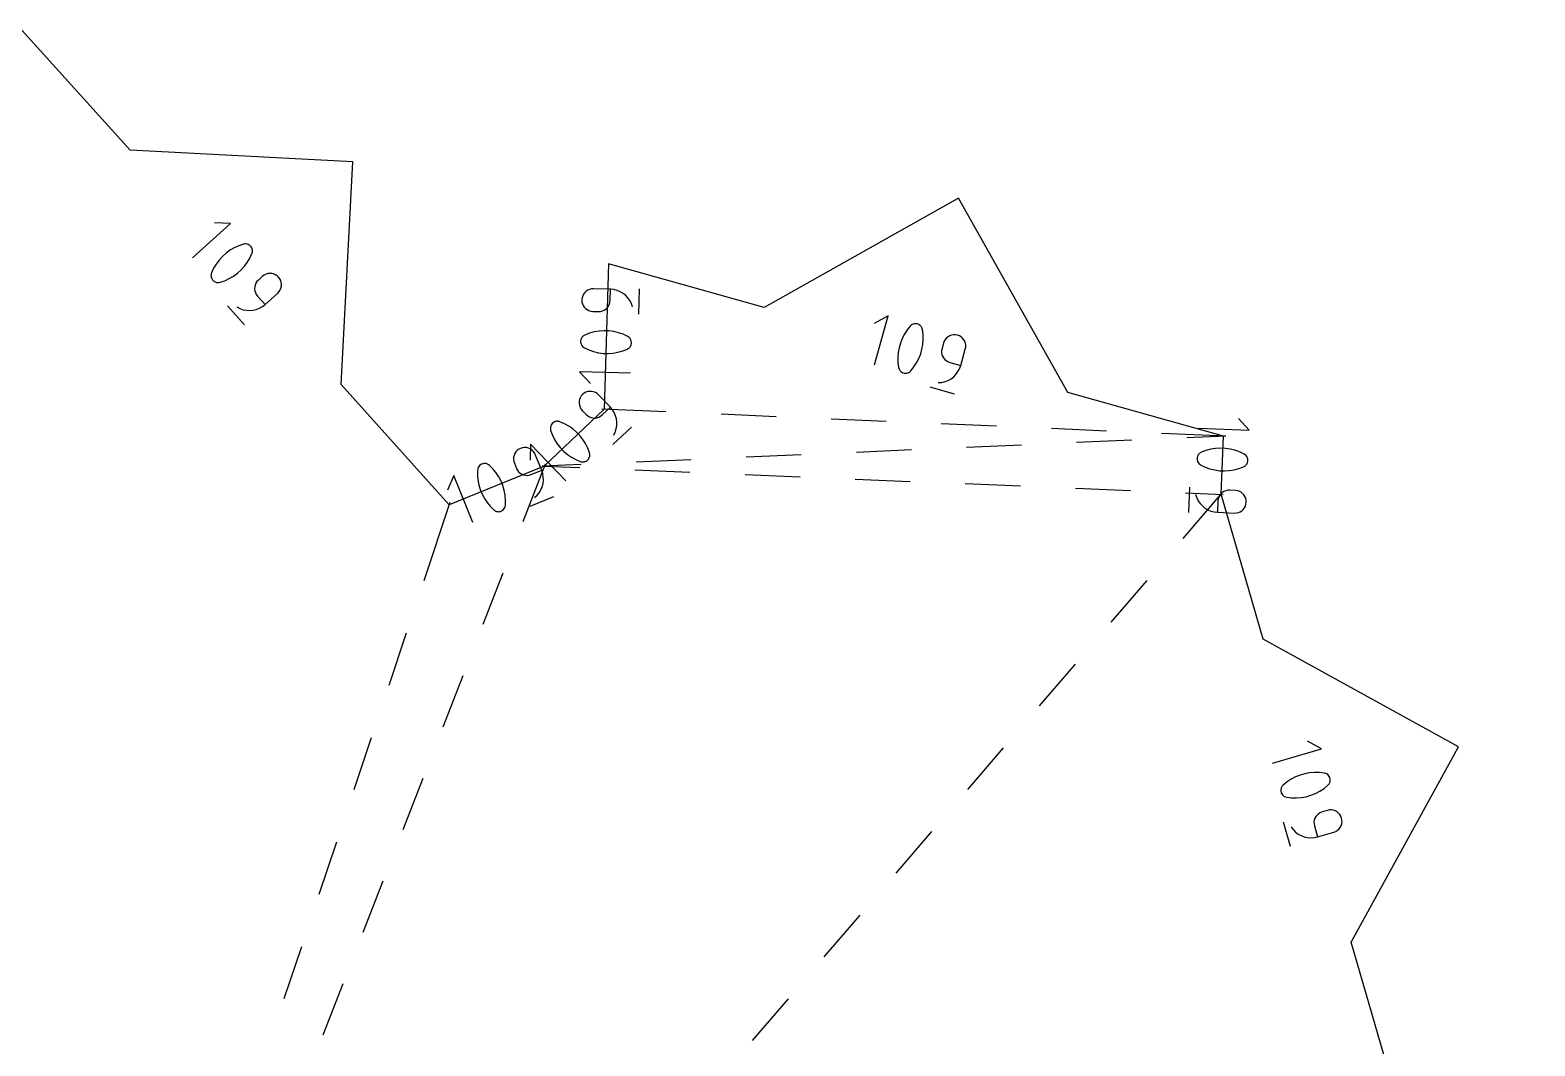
# Model space of a CAD drawing. Extents: x -2 to 214, y 3 to 282.
# Drawn here: x 182.22 to 197.37, y 183.94 to 194.17 of the extents above; entities that cross this region are included whole.
import ezdxf

# ---------------------------------------------------------------- set-up
doc = ezdxf.new("R2010")
doc.units = 0
doc.layers.add('Layer_1', color=7, linetype='CONTINUOUS')

msp = doc.modelspace()

# ---------------------------------------------------------------- linework, layer by layer
at = {"layer": 'Layer_1', "color": 5}
for points in [[(194.231944, 190.080386), (192.664962, 190.519626), (191.564856, 192.476689), (189.607796, 191.376576), (188.040814, 191.815817), (187.996579, 190.351291), (187.395894, 189.77765), (186.439125, 189.389908), (185.350277, 190.599358), (185.467921, 192.841335), (183.225944, 192.958979), (182.137096, 194.168428)], [(181.526144, 174.702644), (185.211734, 170.789157), (185.144438, 168.545102), (187.388493, 168.477803), (191.074086, 164.564315), (192.058367, 167.222461), (193.376454, 169.188999), (195.619207, 171.666857), (195.7364, 176.010229), (197.366145, 177.554334), (195.822037, 179.184076), (195.939233, 183.527451), (195.515836, 184.986603), (196.598056, 186.953611), (194.631052, 188.035831), (194.207648, 189.494987), (194.231955, 190.0804)]]:
    msp.add_lwpolyline(points, dxfattribs=at)
at = {"layer": 'Layer_1', "color": 1}
for points in [[(183.855222, 191.877031), (184.236095, 192.21992), (184.075165, 192.228351)], [(184.043895, 191.677559), (184.043895, 191.677559), (184.048551, 191.665741), (184.055078, 191.655193), (184.063227, 191.646056), (184.072752, 191.638472), (184.083371, 191.632616), (184.094871, 191.628594), (184.106971, 191.626477), (184.119424, 191.626601), (184.131983, 191.62907), (184.131983, 191.62907), (184.179538, 191.645298), (184.224774, 191.666112), (184.267425, 191.69123), (184.307205, 191.720404), (184.34383, 191.753389), (184.377026, 191.789912), (184.406519, 191.829727), (184.431989, 191.872586), (184.453191, 191.918228), (184.453191, 191.918228), (184.454955, 191.923237), (184.456366, 191.928353), (184.457424, 191.933539), (184.45813, 191.93876), (184.458405, 191.944016), (184.458292, 191.949272), (184.457939, 191.954494), (184.456881, 191.959644), (184.45547, 191.964689), (184.45547, 191.964689), (184.450813, 191.976648), (184.444287, 191.987302), (184.436138, 191.996509), (184.426648, 192.004129), (184.416029, 192.010021), (184.404529, 192.014042), (184.392429, 192.016159), (184.37994, 192.016014), (184.367346, 192.013545), (184.367346, 192.013545), (184.319869, 191.997247), (184.274678, 191.976397), (184.232066, 191.951244), (184.192305, 191.92207), (184.155676, 191.889085), (184.122479, 191.852576), (184.092952, 191.812797), (184.067411, 191.769987), (184.046138, 191.724408), (184.046138, 191.724408), (184.044374, 191.719434), (184.042963, 191.714354), (184.041905, 191.709204), (184.041199, 191.704018), (184.040928, 191.698761), (184.041051, 191.693505), (184.041404, 191.688213), (184.042462, 191.682957), (184.043874, 191.677736)], [(184.302015, 191.380753), (184.302015, 191.380753), (184.332813, 191.364667), (184.364986, 191.353448), (184.398006, 191.346993), (184.431379, 191.345229), (184.46461, 191.348051), (184.497137, 191.355671), (184.528463, 191.367877), (184.558061, 191.384634), (184.585437, 191.405871), (184.712458, 191.520228), (184.712458, 191.520228), (184.726463, 191.535291), (184.737258, 191.552119), (184.744808, 191.570251), (184.749112, 191.589231), (184.75017, 191.608634), (184.748053, 191.627966), (184.742444, 191.646769), (184.733484, 191.66462), (184.721136, 191.681059), (184.721136, 191.681059), (184.706108, 191.694994), (184.68928, 191.705753), (184.671148, 191.713268), (184.652168, 191.717536), (184.632765, 191.718595), (184.613433, 191.716478), (184.594595, 191.710869), (184.576709, 191.701908), (184.56027, 191.689561), (184.517922, 191.65144), (184.517922, 191.65144), (184.503917, 191.636376), (184.493122, 191.619549), (184.485572, 191.601416), (184.481269, 191.582436), (184.48021, 191.563034), (184.482327, 191.543701), (184.487936, 191.524898), (184.496861, 191.507048), (184.509173, 191.490644), (184.585317, 191.406065)], [(188.284044, 191.381078), (188.284044, 191.381078), (188.272896, 191.413992), (188.257409, 191.444331), (188.238006, 191.471812), (188.215076, 191.496119), (188.189005, 191.516933), (188.160219, 191.533901), (188.129139, 191.546707), (188.096154, 191.555068), (188.061688, 191.558631), (187.890855, 191.563782), (187.890855, 191.563782), (187.870324, 191.562723), (187.850886, 191.558031), (187.832894, 191.550164), (187.816666, 191.53944), (187.80252, 191.52614), (187.790807, 191.510618), (187.781847, 191.493155), (187.775956, 191.47407), (187.773486, 191.45368), (187.773486, 191.45368), (187.774544, 191.433218), (187.779272, 191.413816), (187.787174, 191.395824), (187.797934, 191.379596), (187.811233, 191.36545), (187.826791, 191.353738), (187.844289, 191.344777), (187.863409, 191.338886), (187.8838, 191.336416), (187.940759, 191.334652), (187.940759, 191.334652), (187.961291, 191.335711), (187.980729, 191.340438), (187.998721, 191.34834), (188.014948, 191.3591), (188.029095, 191.3724), (188.040807, 191.387957), (188.049768, 191.40542), (188.055624, 191.42447), (188.058093, 191.444825), (188.061621, 191.558571)], [(188.345928, 191.308102), (188.353654, 191.564226)], [(184.20685, 191.390712), (184.378296, 191.200276)], [(190.718299, 190.799175), (190.856619, 191.29264), (190.716157, 191.213657)], [(190.984424, 190.731603), (190.984424, 190.731603), (190.994689, 190.724089), (191.005837, 190.718657), (191.01762, 190.715129), (191.02972, 190.713718), (191.041856, 190.714423), (191.053709, 190.717245), (191.064998, 190.722008), (191.07544, 190.728781), (191.084789, 190.73753), (191.084789, 190.73753), (191.116257, 190.776692), (191.14335, 190.818479), (191.165928, 190.862519), (191.183919, 190.908444), (191.197219, 190.955896), (191.205721, 191.004509), (191.209319, 191.053919), (191.207908, 191.103756), (191.201382, 191.15366), (191.201382, 191.15366), (191.200324, 191.158846), (191.198912, 191.163926), (191.197149, 191.168864), (191.195032, 191.173627), (191.192562, 191.178213), (191.18974, 191.182588), (191.186565, 191.186715), (191.183037, 191.190596), (191.179263, 191.194159), (191.179263, 191.194159), (191.168926, 191.201779), (191.157708, 191.207282), (191.14589, 191.21081), (191.13379, 191.212221), (191.121654, 191.211515), (191.109801, 191.208693), (191.098477, 191.203931), (191.087999, 191.197122), (191.07865, 191.188303), (191.07865, 191.188303), (191.047253, 191.149119), (191.02023, 191.107326), (190.997688, 191.063278), (190.979696, 191.017343), (190.966397, 190.969894), (190.957859, 190.921285), (190.954226, 190.871886), (190.955637, 190.822056), (190.962057, 190.772173), (190.962057, 190.772173), (190.963116, 190.767022), (190.964527, 190.761978), (190.966291, 190.757074), (190.968407, 190.752312), (190.970877, 190.747725), (190.973699, 190.743351), (190.976874, 190.739153), (190.980472, 190.735202), (190.984388, 190.731498)], [(188.26541, 190.988175), (188.26541, 190.988175), (188.270208, 190.999958), (188.272677, 191.012094), (188.27303, 191.024335), (188.271266, 191.0364), (188.267632, 191.048006), (188.262129, 191.058837), (188.254791, 191.068644), (188.245725, 191.077181), (188.234965, 191.084131), (188.234965, 191.084131), (188.189376, 191.105262), (188.142301, 191.12149), (188.094119, 191.132814), (188.04521, 191.139235), (187.995951, 191.140646), (187.946718, 191.137118), (187.897893, 191.128722), (187.849862, 191.115352), (187.802992, 191.097007), (187.802992, 191.097007), (187.798265, 191.094538), (187.793714, 191.091715), (187.789375, 191.08854), (187.785283, 191.085365), (187.781438, 191.081767), (187.777875, 191.077887), (187.7747, 191.073794), (187.771877, 191.069455), (187.769408, 191.06494), (187.769408, 191.06494), (187.764504, 191.053086), (187.761682, 191.04088), (187.761329, 191.028604), (187.763093, 191.016503), (187.766692, 191.004897), (187.77223, 190.994031), (187.779603, 190.984189), (187.78874, 190.975652), (187.799535, 190.968702), (187.799535, 190.968702), (187.845118, 190.947676), (187.892185, 190.931519), (187.940364, 190.92023), (187.989273, 190.913845), (188.038532, 190.912434), (188.087765, 190.915962), (188.136586, 190.924322), (188.184631, 190.937622), (188.231501, 190.955861), (188.231501, 190.955861), (188.236228, 190.95833), (188.240744, 190.961152), (188.245048, 190.964327), (188.249105, 190.967502), (188.252915, 190.971101), (188.256478, 190.974981), (188.259653, 190.979144), (188.262475, 190.983589), (188.265297, 190.988281)], [(191.361285, 190.61894), (191.361285, 190.61894), (191.395893, 190.621763), (191.429089, 190.629488), (191.460451, 190.64173), (191.489555, 190.658169), (191.516014, 190.678454), (191.539403, 190.702302), (191.559335, 190.729395), (191.575386, 190.759381), (191.587134, 190.791978), (191.633267, 190.956545), (191.633267, 190.956545), (191.637041, 190.976759), (191.637154, 190.996727), (191.633979, 191.016094), (191.627488, 191.034438), (191.617998, 191.051372), (191.605757, 191.066506), (191.59094, 191.079418), (191.573831, 191.089719), (191.554604, 191.097021), (191.554604, 191.097021), (191.534461, 191.100761), (191.514493, 191.100852), (191.495161, 191.097677), (191.476817, 191.091151), (191.459883, 191.081626), (191.444749, 191.069349), (191.431837, 191.054533), (191.421536, 191.037388), (191.414234, 191.018161), (191.398853, 190.96329), (191.398853, 190.96329), (191.395113, 190.943076), (191.395011, 190.923109), (191.398186, 190.903741), (191.404712, 190.885397), (191.414237, 190.868464), (191.426514, 190.853329), (191.441295, 190.840418), (191.458405, 190.830117), (191.477596, 190.822849), (191.587169, 190.792122)], [(188.263879, 190.713619), (187.751631, 190.729071), (187.8621, 190.611747)], [(191.27556, 190.576445), (191.52229, 190.507283)], [(188.094069, 190.090081), (188.094069, 190.090081), (188.109239, 190.121337), (188.11954, 190.153828), (188.125008, 190.187059), (188.125714, 190.220467), (188.121762, 190.253558), (188.11319, 190.285837), (188.100067, 190.316776), (188.082463, 190.34588), (188.060414, 190.37262), (187.942375, 190.496223), (187.942375, 190.496223), (187.926923, 190.50977), (187.909778, 190.520071), (187.891434, 190.527091), (187.872349, 190.530831), (187.852946, 190.531183), (187.833684, 190.528361), (187.815022, 190.522223), (187.797454, 190.512768), (187.781367, 190.499963), (187.781367, 190.499963), (187.767856, 190.484511), (187.75759, 190.467401), (187.750605, 190.449057), (187.746865, 190.429971), (187.746513, 190.410569), (187.749335, 190.391307), (187.755509, 190.372645), (187.764998, 190.355041), (187.777804, 190.338955), (187.81716, 190.297743), (187.81716, 190.297743), (187.832647, 190.284197), (187.849792, 190.273931), (187.868136, 190.26691), (187.887257, 190.263171), (187.90666, 190.262818), (187.925921, 190.26564), (187.944583, 190.271779), (187.962152, 190.281233), (187.978203, 190.294004), (188.060503, 190.372603)], [(188.620216, 190.324198), (187.974407, 190.352244)], [(189.728679, 190.276037), (189.174451, 190.300132)], [(190.837146, 190.227879), (190.282911, 190.251974)], [(193.978798, 190.160361), (194.490841, 190.139124), (194.381702, 190.257685)], [(187.804975, 189.823352), (187.804975, 189.823352), (187.816652, 189.828362), (187.827024, 189.835206), (187.835914, 189.843602), (187.843216, 189.853338), (187.848755, 189.864133), (187.852424, 189.87574), (187.854188, 189.887875), (187.853835, 189.900328), (187.851013, 189.912817), (187.851013, 189.912817), (187.833374, 189.95987), (187.811254, 190.004479), (187.784902, 190.046368), (187.754563, 190.085276), (187.72052, 190.120917), (187.683041, 190.15302), (187.642376, 190.181312), (187.598783, 190.205513), (187.552541, 190.225339), (187.552541, 190.225339), (187.547497, 190.227103), (187.542346, 190.228514), (187.537125, 190.22922), (187.531869, 190.229572), (187.526612, 190.229689), (187.521356, 190.229421), (187.51617, 190.228715), (187.511055, 190.227657), (187.506081, 190.226246), (187.506081, 190.226246), (187.494262, 190.221236), (187.483785, 190.214392), (187.474824, 190.205996), (187.467487, 190.19626), (187.461913, 190.185465), (187.458244, 190.173858), (187.45648, 190.161687), (187.456833, 190.149199), (187.459655, 190.136675), (187.459655, 190.136675), (187.477364, 190.089696), (187.499519, 190.045144), (187.525907, 190.003283), (187.556246, 189.964396), (187.590289, 189.928759), (187.627757, 189.896656), (187.66839, 189.868328), (187.711933, 189.844057), (187.758119, 189.824125), (187.758119, 189.824125), (187.763129, 189.822361), (187.768244, 189.82095), (187.77343, 189.820244), (187.778651, 189.819892), (187.783907, 189.819779), (187.789164, 189.820057), (187.79442, 189.820763), (187.799641, 189.821821), (187.804827, 189.823232)], [(188.086908, 189.994665), (188.272222, 190.171632)], [(191.945605, 190.179725), (191.391374, 190.20382)], [(193.054068, 190.131564), (192.49984, 190.155658)], [(194.254109, 190.07943), (193.6083, 190.107476)], [(187.296792, 189.461004), (187.296792, 189.461004), (187.322403, 189.484463), (187.343923, 189.510887), (187.361244, 189.539744), (187.374226, 189.570541), (187.382728, 189.602785), (187.386644, 189.635946), (187.385939, 189.669566), (187.380259, 189.703115), (187.369605, 189.7361), (187.305413, 189.894497), (187.305413, 189.894497), (187.29603, 189.912771), (187.283894, 189.928646), (187.26943, 189.941946), (187.253061, 189.952458), (187.235175, 189.960043), (187.216231, 189.964488), (187.196617, 189.965547), (187.176791, 189.963077), (187.157141, 189.95708), (187.157141, 189.95708), (187.138902, 189.947696), (187.123063, 189.93556), (187.109798, 189.921097), (187.099285, 189.904692), (187.091736, 189.886807), (187.087291, 189.867827), (187.086233, 189.848213), (187.088702, 189.828351), (187.094699, 189.808702), (187.116113, 189.755894), (187.116113, 189.755894), (187.125497, 189.73762), (187.137632, 189.721745), (187.152096, 189.708446), (187.1685, 189.697933), (187.186386, 189.690348), (187.20533, 189.685903), (187.224945, 189.684845), (187.244771, 189.687314), (187.264385, 189.693276), (187.369855, 189.736019)], [(187.611141, 189.628891), (187.257203, 189.999519), (187.253499, 189.838412)], [(191.091022, 189.941293), (190.536812, 189.91674)], [(192.199443, 189.990379), (191.645236, 189.965825)], [(193.307864, 190.039468), (192.753657, 190.014914)], [(194.254109, 190.081374), (193.862078, 190.064017)], [(193.974173, 189.885829), (193.974173, 189.885829), (193.969234, 189.874117), (193.966412, 189.862017), (193.965706, 189.849775), (193.967117, 189.83771), (193.970645, 189.826069), (193.976043, 189.815168), (193.983275, 189.805255), (193.99227, 189.796612), (194.002924, 189.789556), (194.002924, 189.789556), (194.04827, 189.767931), (194.095162, 189.751174), (194.14321, 189.739321), (194.192052, 189.732371), (194.241289, 189.730254), (194.290555, 189.733077), (194.339467, 189.740943), (194.38765, 189.753749), (194.434721, 189.771565), (194.434721, 189.771565), (194.439483, 189.774034), (194.444069, 189.776856), (194.448444, 189.779678), (194.452571, 189.782853), (194.456452, 189.786417), (194.46005, 189.790262), (194.463225, 189.794319), (194.466047, 189.798623), (194.468517, 189.803103), (194.468517, 189.803103), (194.473562, 189.814921), (194.476384, 189.827092), (194.477089, 189.839368), (194.475678, 189.851469), (194.47215, 189.86311), (194.466753, 189.874047), (194.459486, 189.88396), (194.450455, 189.892603), (194.43973, 189.899658), (194.43973, 189.899658), (194.394388, 189.921213), (194.347503, 189.937899), (194.299455, 189.949717), (194.25062, 189.956667), (194.201376, 189.958784), (194.15211, 189.955962), (194.103198, 189.948165), (194.055008, 189.93543), (194.007934, 189.91772), (194.007934, 189.91772), (194.003171, 189.915251), (193.99862, 189.912782), (193.994281, 189.909959), (193.990154, 189.906784), (193.986308, 189.903221), (193.98271, 189.899376), (193.979535, 189.895248), (193.97636, 189.890839), (193.973538, 189.886182)], [(186.929762, 189.319554), (186.929762, 189.319554), (186.942462, 189.3199), (186.954597, 189.322369), (186.965957, 189.32692), (186.976328, 189.33327), (186.985465, 189.341243), (186.993156, 189.350662), (186.999188, 189.361351), (187.003316, 189.373099), (187.005432, 189.385728), (187.005432, 189.385728), (187.006491, 189.435967), (187.002363, 189.485592), (186.993297, 189.534251), (186.979433, 189.581594), (186.960912, 189.627268), (186.937875, 189.670924), (186.9105, 189.712206), (186.878891, 189.750768), (186.843208, 189.786258), (186.843208, 189.786258), (186.839115, 189.789786), (186.834811, 189.792961), (186.830296, 189.795783), (186.825604, 189.798252), (186.820771, 189.800369), (186.815797, 189.802133), (186.810717, 189.803544), (186.805601, 189.804602), (186.800451, 189.804955), (186.800451, 189.804955), (186.78761, 189.804662), (186.775368, 189.802193), (186.763938, 189.797677), (186.753531, 189.791327), (186.744359, 189.783354), (186.736633, 189.7739), (186.730601, 189.763211), (186.726473, 189.751428), (186.724357, 189.738763), (186.724357, 189.738763), (186.723651, 189.688567), (186.727849, 189.638973), (186.736951, 189.590339), (186.750815, 189.543007), (186.769336, 189.497336), (186.792337, 189.453669), (186.819677, 189.412359), (186.851216, 189.373765), (186.886814, 189.338234), (186.886814, 189.338234), (186.890871, 189.334706), (186.895175, 189.331531), (186.899656, 189.328709), (186.904312, 189.326239), (186.909145, 189.324122), (186.914155, 189.322359), (186.919305, 189.320947), (186.924562, 189.319889), (186.929924, 189.319184)], [(187.403941, 189.798326), (187.178357, 189.218963)], [(187.765757, 189.794029), (187.373722, 189.776673)], [(188.874177, 189.843119), (188.319964, 189.818565)], [(189.982602, 189.892204), (189.428388, 189.867651)], [(186.677914, 189.210193), (186.485431, 189.685159), (186.422644, 189.536745)], [(187.373722, 189.778571), (187.753247, 189.762837)], [(188.307518, 189.739818), (188.861798, 189.716817)], [(189.416076, 189.693816), (189.970353, 189.670815)], [(190.524631, 189.647814), (191.078912, 189.624813)], [(191.633189, 189.601811), (192.187463, 189.57881)], [(192.74174, 189.555806), (193.296018, 189.532805)], [(193.824521, 189.04807), (194.222091, 189.511818)], [(193.850295, 189.509803), (194.22982, 189.494034)], [(193.890053, 189.566837), (193.879434, 189.310819)], [(193.951112, 189.493166), (193.951112, 189.493166), (193.961872, 189.460146), (193.977006, 189.429631), (193.996126, 189.401903), (194.01881, 189.37735), (194.044633, 189.356253), (194.073208, 189.338967), (194.104147, 189.325809), (194.137026, 189.317095), (194.171457, 189.313144), (194.342222, 189.306053), (194.342222, 189.306053), (194.362754, 189.307111), (194.382227, 189.311592), (194.400325, 189.319247), (194.416694, 189.329795), (194.430981, 189.342918), (194.44287, 189.358335), (194.452042, 189.375691), (194.45811, 189.394706), (194.460932, 189.415061), (194.460932, 189.415061), (194.459874, 189.435558), (194.455394, 189.454996), (194.447703, 189.473058), (194.43712, 189.489392), (194.423961, 189.503679), (194.408545, 189.515568), (194.391153, 189.52474), (194.372103, 189.530843), (194.351712, 189.533665), (194.294784, 189.536135), (194.294784, 189.536135), (194.274253, 189.535076), (194.254779, 189.530596), (194.236717, 189.522906), (194.220348, 189.512358), (194.206061, 189.499199), (194.194172, 189.483783), (194.185, 189.466426), (194.178932, 189.447411), (194.17611, 189.427091), (194.171383, 189.313387)], [(186.446167, 189.410952), (186.182434, 188.622532)], [(187.254977, 189.37494), (187.492463, 189.471181)], [(186.977073, 188.702009), (186.775788, 188.185063)], [(193.102381, 188.205736), (193.463449, 188.626903)], [(186.006447, 188.096431), (185.830464, 187.57033)], [(186.5745, 187.668113), (186.373216, 187.151163)], [(192.380245, 187.363398), (192.741313, 187.784568)], [(185.654484, 187.044229), (185.478497, 186.518128)], [(191.658113, 186.521063), (192.019181, 186.94223)], [(194.726366, 186.787809), (195.218554, 186.930624), (195.077351, 187.008281)], [(186.171938, 186.634213), (185.970651, 186.117263)], [(194.80935, 186.526083), (194.80935, 186.526083), (194.808291, 186.513418), (194.809702, 186.501071), (194.81323, 186.489288), (194.818487, 186.478317), (194.825507, 186.468404), (194.834079, 186.459796), (194.844098, 186.452705), (194.855352, 186.447378), (194.867699, 186.444203), (194.867699, 186.444203), (194.917571, 186.438136), (194.967359, 186.437077), (195.016695, 186.441099), (195.065205, 186.450024), (195.112537, 186.463747), (195.158321, 186.482162), (195.202192, 186.505163), (195.243785, 186.532645), (195.282746, 186.564501), (195.282746, 186.564501), (195.28652, 186.568205), (195.290048, 186.572191), (195.293223, 186.576389), (195.296045, 186.580834), (195.298515, 186.585456), (195.300631, 186.590218), (195.302395, 186.595122), (195.303806, 186.600131), (195.304865, 186.605211), (195.304865, 186.605211), (195.305923, 186.618017), (195.304865, 186.63047), (195.30169, 186.642323), (195.296469, 186.65333), (195.289484, 186.663278), (195.280876, 186.671921), (195.270857, 186.679012), (195.259568, 186.684339), (195.24715, 186.687514), (195.24715, 186.687514), (195.197306, 186.693511), (195.147547, 186.69457), (195.098236, 186.690478), (195.049729, 186.681517), (195.0024, 186.667794), (194.95661, 186.649379), (194.912721, 186.626413), (194.871096, 186.599002), (194.8321, 186.567217), (194.8321, 186.567217), (194.828325, 186.563513), (194.824798, 186.559562), (194.821623, 186.555364), (194.8188, 186.550954), (194.816331, 186.546333), (194.814214, 186.541535), (194.81245, 186.536561), (194.811039, 186.531445), (194.809981, 186.526154)], [(194.912456, 186.146494), (194.912456, 186.146494), (194.933164, 186.118625), (194.957223, 186.094495), (194.98414, 186.074316), (195.013456, 186.058229), (195.044642, 186.046446), (195.077238, 186.039144), (195.110752, 186.036675), (195.14469, 186.038791), (195.178591, 186.045988), (195.342732, 186.093616), (195.342732, 186.093616), (195.361888, 186.101095), (195.378927, 186.111537), (195.393638, 186.124555), (195.405773, 186.13976), (195.415157, 186.156764), (195.421542, 186.175143), (195.424717, 186.194511), (195.424439, 186.214478), (195.420488, 186.234657), (195.420488, 186.234657), (195.413044, 186.253742), (195.402602, 186.270746), (195.389549, 186.285422), (195.374309, 186.297557), (195.357305, 186.306906), (195.33889, 186.313256), (195.319487, 186.316431), (195.299485, 186.316145), (195.279306, 186.312194), (195.224583, 186.296319), (195.224583, 186.296319), (195.205427, 186.28884), (195.188388, 186.278398), (195.173677, 186.265345), (195.161542, 186.250105), (195.152193, 186.233101), (195.145808, 186.214721), (195.142633, 186.195354), (195.142912, 186.175387), (195.146827, 186.155243), (195.178542, 186.045946)], [(194.83113, 186.196899), (194.902536, 185.950812)], [(190.935977, 185.678729), (191.297045, 186.099896)], [(185.302514, 185.992027), (185.126527, 185.465926)], [(185.769366, 185.600313), (185.568082, 185.083363)], [(190.21384, 184.836394), (190.574909, 185.257561)], [(184.950548, 184.939825), (184.774565, 184.413724)], [(185.366797, 184.566417), (185.165513, 184.049467)], [(189.491701, 183.994059), (189.852769, 184.415223)]]:
    msp.add_lwpolyline(points, dxfattribs=at)

doc.saveas('drawing.dxf')
